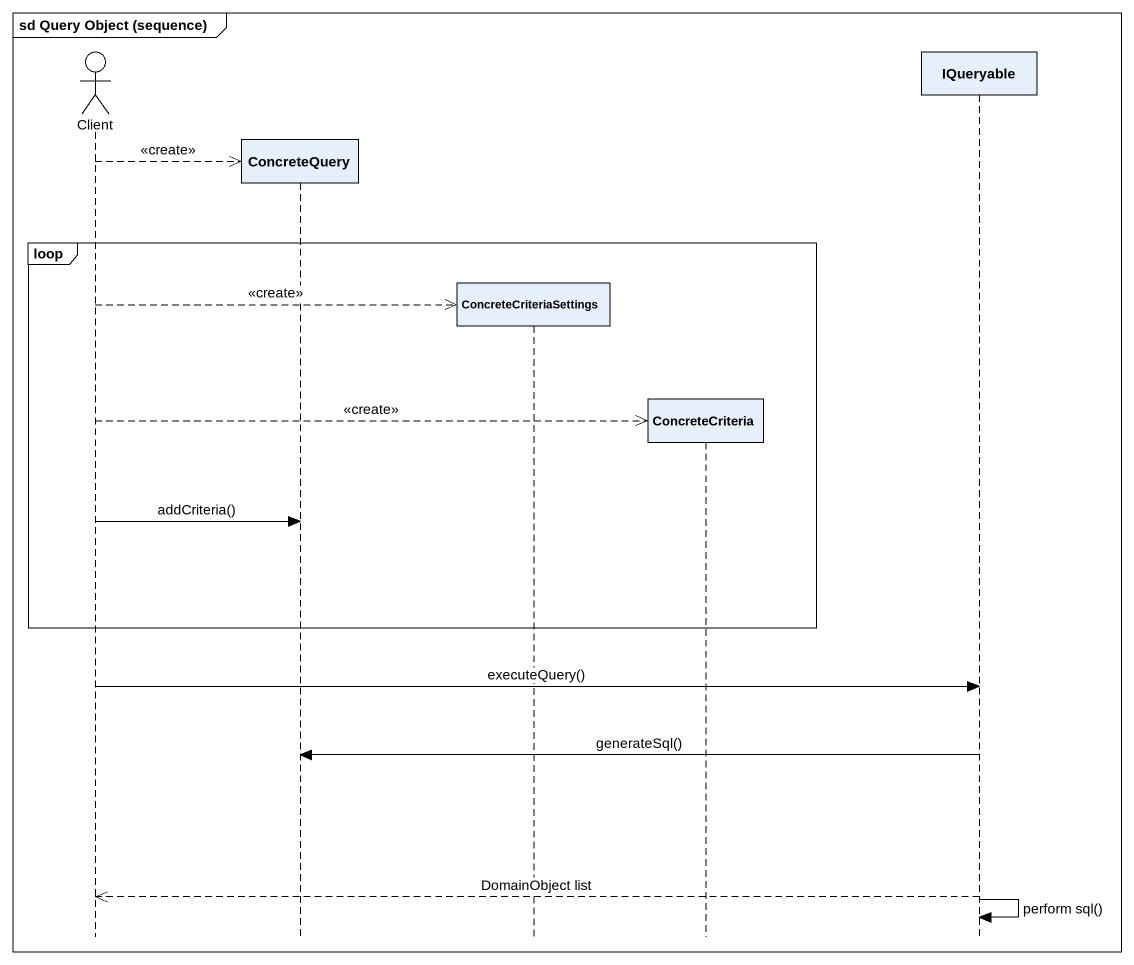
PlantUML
@startuml
mainframe sd Query Object (sequence)
hide footbox
actor Client
participant ConcreteQuery
participant ConcreteCriteriaSettings
participant ConcreteCriteria
participant IQueryable

Client -->> ConcreteQuery ** : <<create>>
loop
  Client -->> ConcreteCriteriaSettings ** : <<create>>
  Client -->> ConcreteCriteria ** : <<create>>
  Client -> ConcreteQuery : addCriteria()
end
Client -> IQueryable : executeQuery()
IQueryable -> ConcreteQuery : generateSql()
IQueryable -->> Client : DomainObject list
IQueryable -> IQueryable : perform sql()
@enduml
